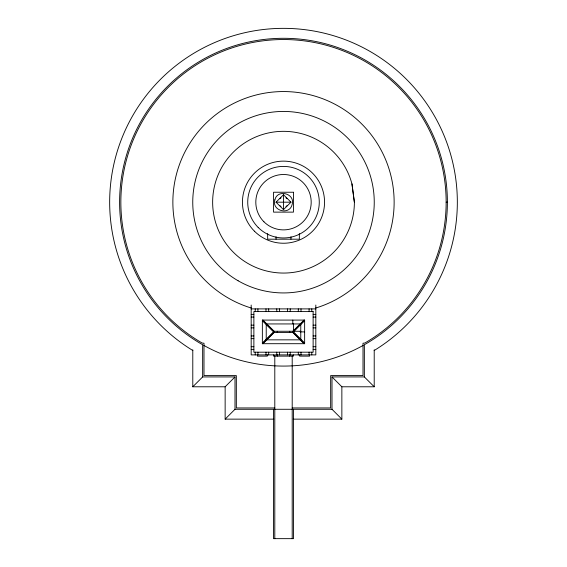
<?xml version="1.0" encoding="UTF-8"?>
<svg xmlns="http://www.w3.org/2000/svg" width="567" height="567" viewBox="0 0 567 567"><rect width="100%" height="100%" fill="white"/><g stroke="black" fill="none" stroke-linecap="round" stroke-linejoin="round"><path stroke-width="0.85" d="M276.044 202.185L283.5 194.729L290.956 202.185L283.5 209.648L276.044 202.185L290.956 202.185M202.646 376.927L235 376.927L225.142 386.786L192.787 386.786L202.646 376.927L202.646 344.573L201.554 344.119A163.891 163.891 0 0 1 157.952 96.837A163.891 163.891 0 0 1 409.048 96.837A163.891 163.891 0 0 1 365.446 344.119L364.354 344.573L364.354 376.927L374.213 386.786L341.858 386.786L332 376.927L364.354 376.927M262.365 343.085L273.556 331.893L262.365 320.709M262.365 343.701L273.556 332.517L293.444 332.517L304.635 343.701L304.635 320.086L262.365 320.086L262.365 343.701L304.635 343.701M262.989 343.701L274.18 332.517M292.82 331.27L304.011 320.086M293.444 331.27L304.635 320.086M304.635 320.709L293.444 331.893L304.635 343.085M225.142 386.786L225.142 419.141L235 409.282L332 409.282L341.858 419.141L341.858 386.786M446.151 202.185L447.391 202.185M251.181 308.895L315.819 308.895M251.181 314.387L253.874 314.387M313.126 314.387L315.819 314.387M251.181 317.081L253.874 317.081M313.126 317.081L315.819 317.081M251.181 325.16L253.874 325.16M313.126 325.16L315.819 325.16M251.181 327.854L253.874 327.854M313.126 327.854L315.819 327.854M262.365 320.086L273.556 331.27L300.772 331.27M300.085 331.893L304.635 331.893M251.181 335.933L253.874 335.933M313.126 335.933L315.819 335.933M251.181 338.627L253.874 338.627M313.126 338.627L315.819 338.627M251.181 346.706L253.874 346.706M313.126 346.706L315.819 346.706M251.181 349.4L253.874 349.4M313.126 349.4L315.819 349.4M274.797 407.949L236.34 407.949L236.34 375.595L203.985 375.595L203.985 343.241L202.178 343.042A162.651 162.651 0 0 1 158.902 97.637A162.651 162.651 0 0 1 408.098 97.637A162.651 162.651 0 0 1 364.822 343.042L363.015 343.241L363.015 375.595L330.66 375.595L330.66 407.949L292.203 407.949M225.142 419.141L273.776 419.141M293.224 419.141L341.858 419.141M292.82 332.517L304.011 343.701M262.989 320.086L274.18 331.27M351.972 183.843L354.389 202.185A70.854 70.854 0 0 1 253.555 266.405A70.854 70.854 0 0 1 237.956 147.909A70.854 70.854 0 0 1 351.944 183.85L354.354 202.185M374.213 349.853L374.213 386.786M332 376.927L332 409.282M315.819 305.046L315.819 354.892L251.181 354.892L251.181 305.046M311.779 308.895L311.779 311.588M311.779 352.199L311.779 354.892M309.603 354.892L309.603 356.126L299.659 356.126L299.659 354.892M309.086 308.895L309.086 311.588M309.086 352.199L309.086 354.892M301.006 308.895L301.006 311.588M301.006 352.199L301.006 354.892M299.348 233.59L299.348 239.189L267.652 239.189L267.652 233.59M298.313 308.895L298.313 311.588M298.313 352.199L298.313 354.892M293.536 409.282L293.536 538.65L273.464 538.65L273.464 409.282M293.444 323.941L293.444 332.517M293.444 354.892L293.444 356.126L273.556 356.126L273.556 354.892M292.82 320.086L292.82 323.899M292.203 355.707L292.203 538.65M290.956 236.793L290.956 239.189M290.233 308.895L290.233 311.588M290.233 352.199L290.233 354.892M289.716 331.27L289.716 332.517M289.716 354.892L289.716 356.126M287.54 308.895L287.54 311.588M287.54 352.199L287.54 354.892M283.5 194.729L283.5 209.648M279.46 308.895L279.46 311.588M279.46 352.199L279.46 354.892M277.284 331.27L277.284 332.517M277.284 354.892L277.284 356.126M276.767 308.895L276.767 311.588M276.767 352.199L276.767 354.892M276.044 236.793L276.044 239.189M274.797 355.707L274.797 538.65M273.556 331.27L273.556 332.517M268.687 308.895L268.687 311.588M268.687 352.199L268.687 354.892M267.34 354.892L267.34 356.126L257.397 356.126L257.397 354.892M265.994 308.895L265.994 311.588M265.994 352.199L265.994 354.892M257.914 308.895L257.914 311.588M257.914 352.199L257.914 354.892M255.221 308.895L255.221 311.588M255.221 352.199L255.221 354.892M235 376.927L235 409.282M192.787 349.853L192.787 386.786M192.851 350.519A173.835 173.835 0 0 1 151.269 89.345A173.835 173.835 0 0 1 415.731 89.345A173.835 173.835 0 0 1 374.149 350.519M363.185 345.402A163.891 163.891 0 0 1 203.815 345.402M251.514 308.101A110.636 110.636 0 0 1 193.545 137.781A110.636 110.636 0 0 1 373.455 137.781A110.636 110.636 0 0 1 315.486 308.101M287.015 205.701A4.975 4.975 0 0 1 285.988 206.494M281.012 206.494A4.975 4.975 0 0 1 279.985 205.701M279.985 198.67A4.975 4.975 0 0 1 281.012 197.883M285.988 197.883A4.975 4.975 0 0 1 287.015 198.67M274.86 199.875C271.465 210.86 289.588 215.715 292.14 204.503C295.535 193.517 277.412 188.662 274.86 199.875M293.444 192.241L273.556 192.241L273.556 212.129L293.444 212.129L293.444 192.241M313.126 311.588L253.874 311.588L253.874 352.199L313.126 352.199L313.126 311.588M300.772 323.941L266.228 323.941L266.228 339.846L300.772 339.846L300.772 323.941M254.47 231.216A41.051 41.051 0 0 0 323.155 212.809A41.051 41.051 0 0 0 272.876 162.531A41.051 41.051 0 0 0 254.47 231.216M238.126 280.778A90.748 90.748 0 0 0 374.248 202.185A90.748 90.748 0 0 0 238.126 123.599A90.748 90.748 0 0 0 238.126 280.778M258.205 227.48A35.771 35.771 0 0 0 318.052 211.441A35.771 35.771 0 0 0 274.244 167.634A35.771 35.771 0 0 0 258.205 227.48M263.917 221.768A27.691 27.691 0 0 0 310.248 209.351A27.691 27.691 0 0 0 276.335 175.444A27.691 27.691 0 0 0 263.917 221.768"/></g></svg>
